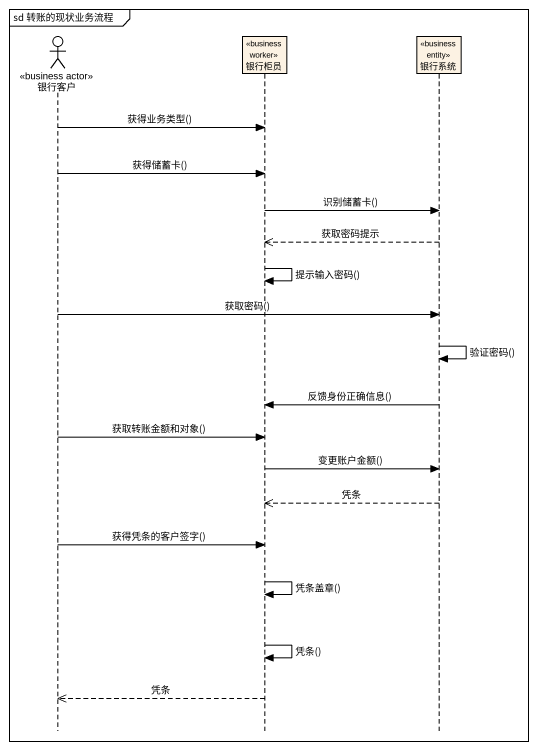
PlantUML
@startuml
mainframe sd 转账的现状业务流程
hide footbox
actor 银行客户 <<business actor>>
participant 银行柜员 <<business worker>>
participant 银行系统 <<business entity>>

银行客户 -> 银行柜员 : 获得业务类型()
银行客户 -> 银行柜员 : 获得储蓄卡()
银行柜员 -> 银行系统 : 识别储蓄卡()
银行系统 -->> 银行柜员 : 获取密码提示
银行柜员 -> 银行柜员 : 提示输入密码()
银行客户 -> 银行系统 : 获取密码()
银行系统 -> 银行系统 : 验证密码()
银行系统 -> 银行柜员 : 反馈身份正确信息()
银行客户 -> 银行柜员 : 获取转账金额和对象()
银行柜员 -> 银行系统 : 变更账户金额()
银行系统 -->> 银行柜员 : 凭条
银行客户 -> 银行柜员 : 获得凭条的客户签字()
银行柜员 -> 银行柜员 : 凭条盖章()
银行柜员 -> 银行柜员 : 凭条()
银行柜员 -->> 银行客户 : 凭条
@enduml
